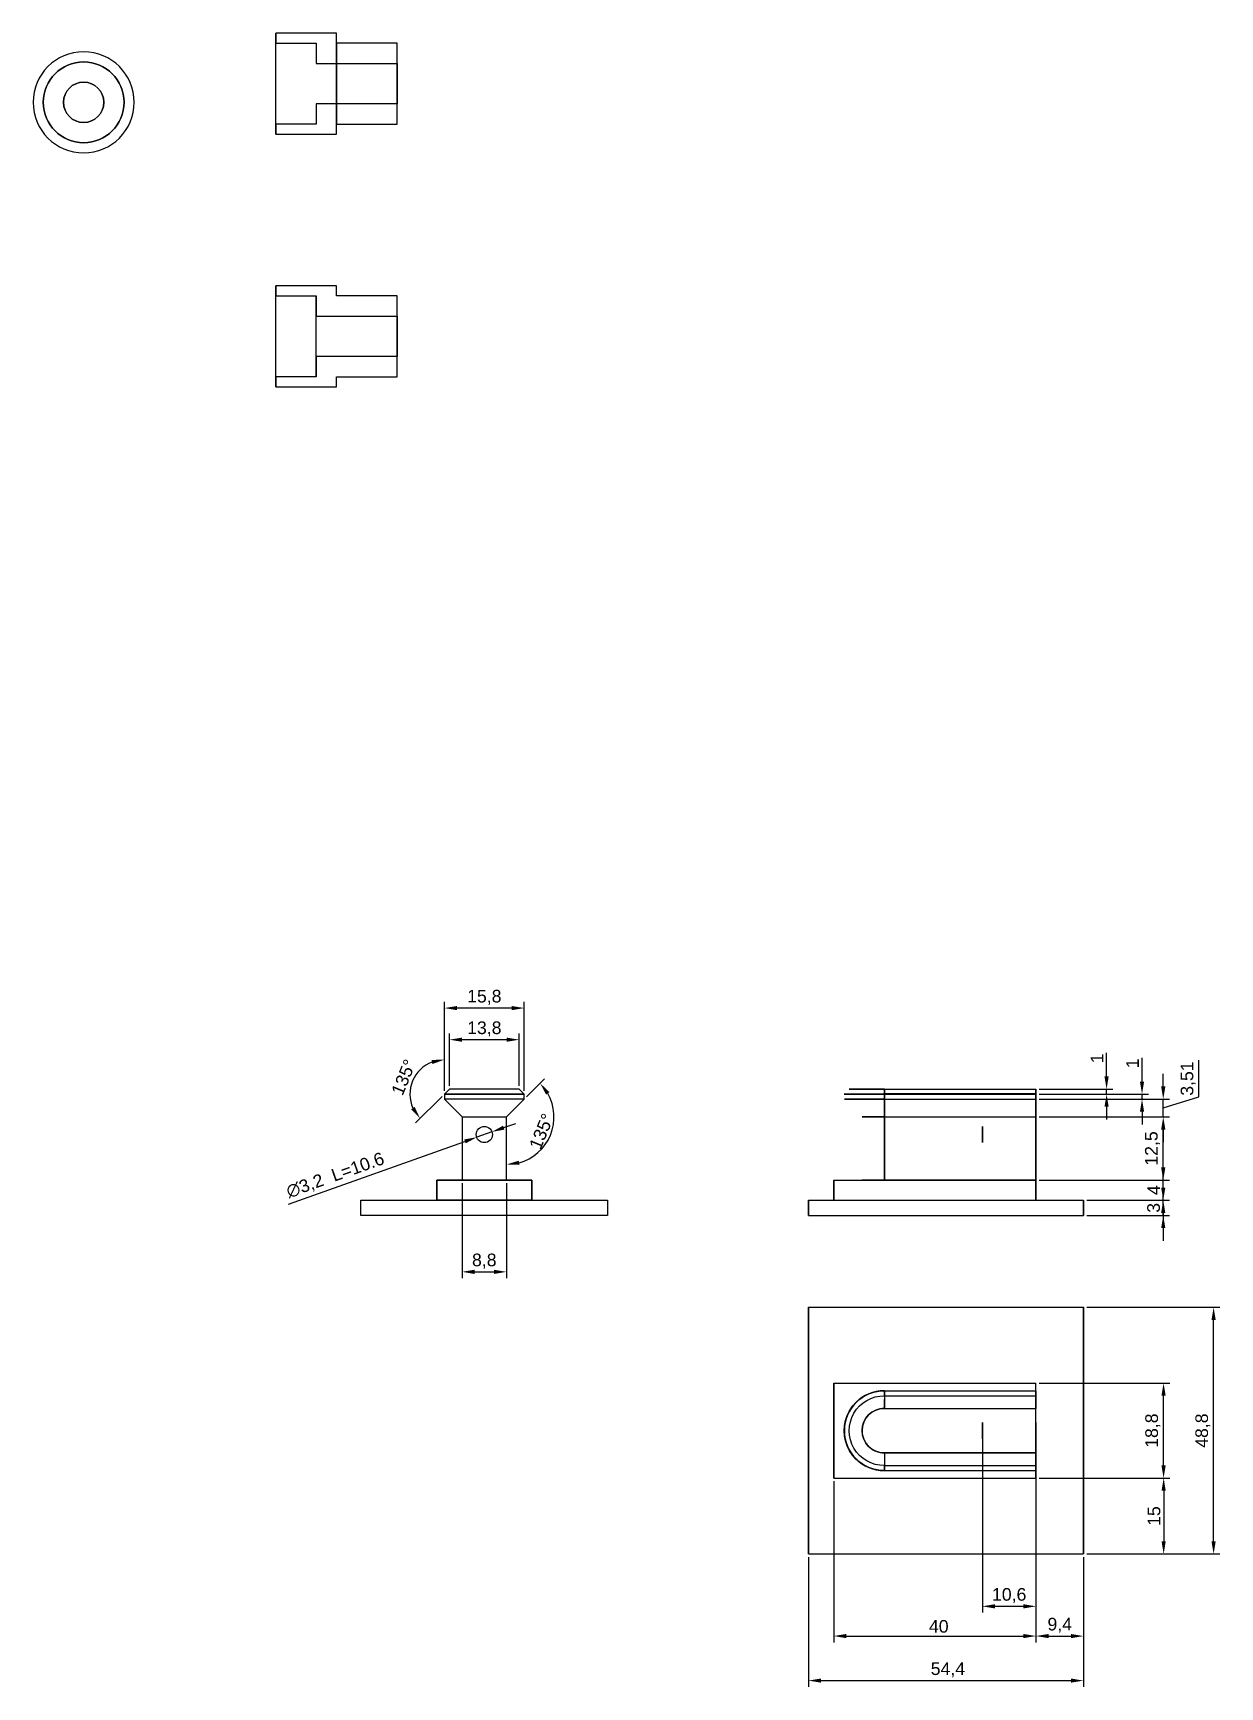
# Model space of a CAD drawing. Header units: millimetres. Extents: x 537 to 3957, y 622 to 3942.
# Drawn here: x 2032.5 to 2267.2, y 3614.5 to 3941.7 of the extents above; entities that cross this region are included whole.
import ezdxf

# ---------------------------------------------------------------- set-up
doc = ezdxf.new("R2010")
doc.units = ezdxf.units.MM
doc.styles.get("Standard").update_dxf_attribs({"font": 'arial.ttf'})
doc.dimstyles.new('Annotative', dxfattribs={"dimscale": 0, "dimtxt": 2.5, "dimasz": 2.5, "dimexe": 1.25, "dimexo": 0.625, "dimtad": 1, "dimtxsty": 'Standard', "dimcen": 2.5, "dimadec": 0, "dimazin": 0, "dimtfac": 1, "dimtmove": 0, "dimatfit": 3, "dimfxl": 1, "dimarcsym": 0})
doc.dimstyles.new('ISO-25', dxfattribs={"dimtxt": 2.5, "dimasz": 2.5, "dimexe": 1.25, "dimexo": 0.625, "dimtad": 1, "dimtxsty": 'Standard', "dimcen": 2.5, "dimadec": 0, "dimazin": 0, "dimtfac": 1, "dimtmove": 0, "dimatfit": 3, "dimfxl": 1, "dimarcsym": 0})

# ---------------------------------------------------------------- blocks, each defined once
blk = doc.blocks.new('*D43')
at = {"color": 0, "lineweight": -2, "transparency": 16777216}
for p, q in [((2185.85, 3640.17), (2185.85, 3614.49)), ((2240.25, 3640.17), (2240.25, 3614.49)), ((2188.35, 3615.74), (2237.75, 3615.74))]:
    blk.add_line(p, q, dxfattribs=at)
at = {"color": 0, "transparency": 16777216}
for points in [[(2188.35, 3616.16), (2188.35, 3615.33), (2185.85, 3615.74)], [(2237.75, 3616.16), (2237.75, 3615.33), (2240.25, 3615.74)]]:
    blk.add_solid(points, dxfattribs=at)
at = {"layer": 'Defpoints', "color": 0, "transparency": 16777216}
for p in [(2185.85, 3640.8), (2240.25, 3640.8), (2240.25, 3615.74)]:
    blk.add_point(p, dxfattribs=at)
at = {"color": 0, "transparency": 16777216, "insert": (2213.43, 3617.87), "char_height": 2.5, "attachment_point": 5}
blk.add_mtext('54,4', dxfattribs=at)
blk = doc.blocks.new('*D44')
at = {"color": 0, "lineweight": -2, "transparency": 16777216}
for p, q in [((2240.88, 3689.6), (2267.24, 3689.6)), ((2265.99, 3643.3), (2265.99, 3687.1)), ((2240.88, 3640.8), (2267.24, 3640.8))]:
    blk.add_line(p, q, dxfattribs=at)
at = {"color": 0, "transparency": 16777216}
for points in [[(2265.57, 3687.1), (2266.4, 3687.1), (2265.99, 3689.6)], [(2265.57, 3643.3), (2266.4, 3643.3), (2265.99, 3640.8)]]:
    blk.add_solid(points, dxfattribs=at)
at = {"layer": 'Defpoints', "color": 0, "transparency": 16777216}
for p in [(2240.25, 3689.6), (2265.99, 3689.6), (2240.25, 3640.8, 3)]:
    blk.add_point(p, dxfattribs=at)
at = {"color": 0, "transparency": 16777216, "insert": (2263.86, 3665.2), "char_height": 2.5, "attachment_point": 5, "rotation": 90}
blk.add_mtext('48,8', dxfattribs=at)
blk = doc.blocks.new('*D45')
at = {"color": 0, "lineweight": -2, "transparency": 16777216}
for p, q in [((2190.85, 3655.17), (2190.85, 3623.31)), ((2230.85, 3655.17), (2230.85, 3623.31)), ((2193.35, 3624.56), (2228.35, 3624.56))]:
    blk.add_line(p, q, dxfattribs=at)
at = {"color": 0, "transparency": 16777216}
for points in [[(2193.35, 3624.98), (2193.35, 3624.14), (2190.85, 3624.56)], [(2228.35, 3624.98), (2228.35, 3624.14), (2230.85, 3624.56)]]:
    blk.add_solid(points, dxfattribs=at)
at = {"layer": 'Defpoints', "color": 0, "transparency": 16777216}
for p in [(2190.85, 3655.8, 3), (2230.85, 3655.8, 3), (2230.85, 3624.56)]:
    blk.add_point(p, dxfattribs=at)
at = {"color": 0, "transparency": 16777216, "insert": (2211.62, 3626.46), "char_height": 2.5, "attachment_point": 5}
blk.add_mtext('40', dxfattribs=at)
blk = doc.blocks.new('*D46')
at = {"color": 0, "lineweight": -2, "transparency": 16777216}
for p, q in [((2231.48, 3674.6), (2257.34, 3674.6)), ((2256.09, 3658.3), (2256.09, 3672.1)), ((2231.48, 3655.8), (2257.34, 3655.8))]:
    blk.add_line(p, q, dxfattribs=at)
at = {"color": 0, "transparency": 16777216}
for points in [[(2255.67, 3672.1), (2256.51, 3672.1), (2256.09, 3674.6)], [(2255.67, 3658.3), (2256.51, 3658.3), (2256.09, 3655.8)]]:
    blk.add_solid(points, dxfattribs=at)
at = {"layer": 'Defpoints', "color": 0, "transparency": 16777216}
for p in [(2230.85, 3674.6, 3), (2256.09, 3674.6), (2230.85, 3655.8, 3)]:
    blk.add_point(p, dxfattribs=at)
at = {"color": 0, "transparency": 16777216, "insert": (2253.96, 3665.2), "char_height": 2.5, "attachment_point": 5, "rotation": 90}
blk.add_mtext('18,8', dxfattribs=at)
blk = doc.blocks.new('*D47')
at = {"color": 0, "lineweight": -2, "transparency": 16777216}
for p, q in [((2256.03, 3713.27), (2256.03, 3715.77)), ((2240.88, 3710.77), (2257.28, 3710.77)), ((2256.03, 3707.77), (2256.03, 3710.77)), ((2240.88, 3707.77), (2257.28, 3707.77)), ((2256.03, 3705.27), (2256.03, 3702.77))]:
    blk.add_line(p, q, dxfattribs=at)
at = {"color": 0, "transparency": 16777216}
for points in [[(2255.61, 3713.27), (2256.44, 3713.27), (2256.03, 3710.77)], [(2255.61, 3705.27), (2256.44, 3705.27), (2256.03, 3707.77)]]:
    blk.add_solid(points, dxfattribs=at)
at = {"layer": 'Defpoints', "color": 0, "transparency": 16777216}
for p in [(2240.25, 3710.77, -11.9), (2256.03, 3710.77), (2240.25, 3707.77, -11.9)]:
    blk.add_point(p, dxfattribs=at)
at = {"color": 0, "transparency": 16777216, "insert": (2254.12, 3709.27), "char_height": 2.5, "attachment_point": 5, "rotation": 90}
blk.add_mtext('3', dxfattribs=at)
blk = doc.blocks.new('*D48')
at = {"color": 0, "lineweight": -2, "transparency": 16777216}
for p, q in [((2256.03, 3717.27), (2256.03, 3719.77)), ((2231.48, 3714.77), (2257.28, 3714.77)), ((2256.03, 3710.77), (2256.03, 3714.77)), ((2240.88, 3710.77), (2257.28, 3710.77)), ((2256.03, 3708.27), (2256.03, 3705.77))]:
    blk.add_line(p, q, dxfattribs=at)
at = {"color": 0, "transparency": 16777216}
for points in [[(2255.61, 3717.27), (2256.44, 3717.27), (2256.03, 3714.77)], [(2255.61, 3708.27), (2256.44, 3708.27), (2256.03, 3710.77)]]:
    blk.add_solid(points, dxfattribs=at)
at = {"layer": 'Defpoints', "color": 0, "transparency": 16777216}
for p in [(2230.85, 3714.77, 3.1), (2256.03, 3714.77), (2240.25, 3710.77, -11.9)]:
    blk.add_point(p, dxfattribs=at)
at = {"color": 0, "transparency": 16777216, "insert": (2254.15, 3712.77), "char_height": 2.5, "attachment_point": 5, "rotation": 90}
blk.add_mtext('4', dxfattribs=at)
blk = doc.blocks.new('*D49')
at = {"color": 0, "lineweight": -2, "transparency": 16777216}
for p, q in [((2231.48, 3727.27), (2257.28, 3727.27)), ((2256.03, 3717.27), (2256.03, 3724.77)), ((2231.48, 3714.77), (2257.28, 3714.77))]:
    blk.add_line(p, q, dxfattribs=at)
at = {"color": 0, "transparency": 16777216}
for points in [[(2255.61, 3724.77), (2256.44, 3724.77), (2256.03, 3727.27)], [(2255.61, 3717.27), (2256.44, 3717.27), (2256.03, 3714.77)]]:
    blk.add_solid(points, dxfattribs=at)
at = {"layer": 'Defpoints', "color": 0, "transparency": 16777216}
for p in [(2230.85, 3727.27, 8.1), (2256.03, 3727.27), (2230.85, 3714.77, 3.1)]:
    blk.add_point(p, dxfattribs=at)
at = {"color": 0, "transparency": 16777216, "insert": (2253.9, 3721.02), "char_height": 2.5, "attachment_point": 5, "rotation": 90}
blk.add_mtext('12,5', dxfattribs=at)
blk = doc.blocks.new('*D50')
at = {"color": 0, "lineweight": -2, "transparency": 16777216}
for p, q in [((2263.09, 3731.22), (2263.09, 3738.48)), ((2256.03, 3733.29), (2256.03, 3735.79)), ((2231.48, 3730.79), (2257.28, 3730.79)), ((2256.03, 3729.03), (2263.09, 3731.22)), ((2256.03, 3727.27), (2256.03, 3730.79)), ((2256.03, 3727.27), (2256.03, 3730.79)), ((2231.48, 3727.27), (2257.28, 3727.27)), ((2256.03, 3724.77), (2256.03, 3722.27))]:
    blk.add_line(p, q, dxfattribs=at)
at = {"color": 0, "transparency": 16777216}
for points in [[(2255.61, 3733.29), (2256.44, 3733.29), (2256.03, 3730.79)], [(2255.61, 3724.77), (2256.44, 3724.77), (2256.03, 3727.27)]]:
    blk.add_solid(points, dxfattribs=at)
at = {"layer": 'Defpoints', "color": 0, "transparency": 16777216}
for p in [(2230.85, 3730.79, 4.61), (2256.03, 3730.79), (2230.85, 3727.27, 8.1)]:
    blk.add_point(p, dxfattribs=at)
at = {"color": 0, "transparency": 16777216, "insert": (2260.96, 3734.85), "char_height": 2.5, "attachment_point": 5, "rotation": 90}
blk.add_mtext('3,51', dxfattribs=at)
blk = doc.blocks.new('*D53')
at = {"color": 0, "lineweight": -2, "transparency": 16777216}
for p, q in [((2251.83, 3734.27), (2251.83, 3738.95)), ((2231.48, 3731.77), (2253.08, 3731.77)), ((2231.48, 3730.77), (2253.08, 3730.77)), ((2251.83, 3730.77), (2251.83, 3731.77)), ((2251.83, 3728.27), (2251.83, 3725.77))]:
    blk.add_line(p, q, dxfattribs=at)
at = {"color": 0, "transparency": 16777216}
for points in [[(2251.41, 3734.27), (2252.25, 3734.27), (2251.83, 3731.77)], [(2251.41, 3728.27), (2252.25, 3728.27), (2251.83, 3730.77)]]:
    blk.add_solid(points, dxfattribs=at)
at = {"layer": 'Defpoints', "color": 0, "transparency": 16777216}
for p in [(2230.85, 3731.77, 20.41), (2230.85, 3730.77, 20.41), (2251.83, 3731.77)]:
    blk.add_point(p, dxfattribs=at)
at = {"color": 0, "transparency": 16777216, "insert": (2249.95, 3737.86), "char_height": 2.5, "attachment_point": 5, "rotation": 90}
blk.add_mtext('1', dxfattribs=at)
blk = doc.blocks.new('*D54')
at = {"color": 0, "lineweight": -2, "transparency": 16777216}
for p, q in [((2244.82, 3735.27), (2244.82, 3739.95)), ((2231.48, 3732.77), (2246.07, 3732.77)), ((2231.48, 3731.77), (2246.07, 3731.77)), ((2244.82, 3731.77), (2244.82, 3732.77)), ((2244.82, 3729.27), (2244.82, 3726.77))]:
    blk.add_line(p, q, dxfattribs=at)
at = {"color": 0, "transparency": 16777216}
for points in [[(2244.4, 3735.27), (2245.23, 3735.27), (2244.82, 3732.77)], [(2244.4, 3729.27), (2245.23, 3729.27), (2244.82, 3731.77)]]:
    blk.add_solid(points, dxfattribs=at)
at = {"layer": 'Defpoints', "color": 0, "transparency": 16777216}
for p in [(2230.85, 3732.77, 5.61), (2230.85, 3731.77, 20.41), (2244.82, 3732.77)]:
    blk.add_point(p, dxfattribs=at)
at = {"color": 0, "transparency": 16777216, "insert": (2242.93, 3738.86), "char_height": 2.5, "attachment_point": 5, "rotation": 90}
blk.add_mtext('1', dxfattribs=at)
blk = doc.blocks.new('*D55')
at = {"color": 0, "lineweight": -2, "transparency": 16777216}
for p, q in [((2230.85, 3655.17), (2230.85, 3623.3)), ((2240.25, 3640.17), (2240.25, 3623.3)), ((2233.35, 3624.55), (2237.75, 3624.55))]:
    blk.add_line(p, q, dxfattribs=at)
at = {"color": 0, "transparency": 16777216}
for points in [[(2233.35, 3624.97), (2233.35, 3624.14), (2230.85, 3624.55)], [(2237.75, 3624.97), (2237.75, 3624.14), (2240.25, 3624.55)]]:
    blk.add_solid(points, dxfattribs=at)
at = {"layer": 'Defpoints', "color": 0, "transparency": 16777216}
for p in [(2230.85, 3655.8, 3), (2240.25, 3640.8), (2240.25, 3624.55)]:
    blk.add_point(p, dxfattribs=at)
at = {"color": 0, "transparency": 16777216, "insert": (2235.55, 3626.68), "char_height": 2.5, "attachment_point": 5}
blk.add_mtext('9,4', dxfattribs=at)
blk = doc.blocks.new('*D56')
at = {"color": 0, "lineweight": -2, "transparency": 16777216}
for p, q in [((2231.48, 3655.8), (2257.36, 3655.8)), ((2256.11, 3653.3), (2256.11, 3643.3)), ((2240.88, 3640.8), (2257.36, 3640.8))]:
    blk.add_line(p, q, dxfattribs=at)
at = {"color": 0, "transparency": 16777216}
for points in [[(2255.69, 3653.3), (2256.52, 3653.3), (2256.11, 3655.8)], [(2255.69, 3643.3), (2256.52, 3643.3), (2256.11, 3640.8)]]:
    blk.add_solid(points, dxfattribs=at)
at = {"layer": 'Defpoints', "color": 0, "transparency": 16777216}
for p in [(2230.85, 3655.8), (2240.25, 3640.8), (2256.11, 3640.8)]:
    blk.add_point(p, dxfattribs=at)
at = {"color": 0, "transparency": 16777216, "insert": (2254.21, 3648.3), "char_height": 2.5, "attachment_point": 5, "rotation": 90}
blk.add_mtext('15', dxfattribs=at)
blk = doc.blocks.new('*D59')
at = {"color": 0, "lineweight": -2, "transparency": 16777216}
for p, q in [((2117.32, 3714.15), (2117.32, 3695.36)), ((2126.12, 3714.15), (2126.12, 3695.36)), ((2119.82, 3696.61), (2123.62, 3696.61))]:
    blk.add_line(p, q, dxfattribs=at)
at = {"color": 0, "transparency": 16777216}
for points in [[(2119.82, 3697.03), (2119.82, 3696.19), (2117.32, 3696.61)], [(2123.62, 3697.03), (2123.62, 3696.19), (2126.12, 3696.61)]]:
    blk.add_solid(points, dxfattribs=at)
at = {"layer": 'Defpoints', "color": 0, "transparency": 16777216}
for p in [(2117.32, 3714.77, 24.7), (2126.12, 3714.77, 24.7), (2126.12, 3696.61)]:
    blk.add_point(p, dxfattribs=at)
at = {"color": 0, "transparency": 16777216, "insert": (2121.72, 3698.74), "char_height": 2.5, "attachment_point": 5}
blk.add_mtext('8,8', dxfattribs=at)
blk = doc.blocks.new('*D60')
at = {"color": 0, "lineweight": -2, "transparency": 16777216}
for p, q in [((2113.83, 3732.5), (2113.83, 3750.05)), ((2129.63, 3732.4), (2129.63, 3750.05)), ((2127.13, 3748.8), (2116.33, 3748.8))]:
    blk.add_line(p, q, dxfattribs=at)
at = {"color": 0, "transparency": 16777216}
for points in [[(2116.33, 3749.21), (2116.33, 3748.38), (2113.83, 3748.8)], [(2127.13, 3749.21), (2127.13, 3748.38), (2129.63, 3748.8)]]:
    blk.add_solid(points, dxfattribs=at)
at = {"layer": 'Defpoints', "color": 0, "transparency": 16777216}
for p in [(2113.83, 3748.8), (2113.83, 3731.87, -5.3), (2129.63, 3731.77, 24.7)]:
    blk.add_point(p, dxfattribs=at)
at = {"color": 0, "transparency": 16777216, "insert": (2121.73, 3750.92), "char_height": 2.5, "attachment_point": 5}
blk.add_mtext('15,8', dxfattribs=at)
blk = doc.blocks.new('*D61')
at = {"color": 0, "lineweight": -2, "transparency": 16777216}
for p, q in [((2114.83, 3733.4), (2114.83, 3743.79)), ((2128.63, 3733.4), (2128.63, 3743.79)), ((2126.13, 3742.54), (2117.33, 3742.54))]:
    blk.add_line(p, q, dxfattribs=at)
at = {"color": 0, "transparency": 16777216}
for points in [[(2117.33, 3742.96), (2117.33, 3742.13), (2114.83, 3742.54)], [(2126.13, 3742.96), (2126.13, 3742.13), (2128.63, 3742.54)]]:
    blk.add_solid(points, dxfattribs=at)
at = {"layer": 'Defpoints', "color": 0, "transparency": 16777216}
for p in [(2114.83, 3742.54), (2114.83, 3732.77, 24.7), (2128.63, 3732.77, 24.7)]:
    blk.add_point(p, dxfattribs=at)
at = {"color": 0, "transparency": 16777216, "insert": (2121.73, 3744.67), "char_height": 2.5, "attachment_point": 5}
blk.add_mtext('13,8', dxfattribs=at)
blk = doc.blocks.new('*D62')
at = {"color": 0, "lineweight": -2, "transparency": 16777216}
blk.add_line((2130.07, 3731.22), (2133.65, 3734.79), dxfattribs=at)
blk.add_arc((2126.12, 3727.26), 9.4, 285.2787, 29.7213, dxfattribs=at)
at = {"color": 0, "transparency": 16777216}
for points in [[(2133.95, 3731.67), (2134.61, 3732.18), (2132.77, 3733.91)], [(2128.65, 3717.78), (2128.54, 3718.6), (2126.12, 3717.86)]]:
    blk.add_solid(points, dxfattribs=at)
at = {"layer": 'Defpoints', "color": 0, "transparency": 16777216}
for p in [(2129.63, 3730.77, 24.7), (2126.12, 3727.26, 24.7), (2126.12, 3727.26, 24.7), (2132.77, 3720.61), (2126.12, 3714.77, 24.7)]:
    blk.add_point(p, dxfattribs=at)
at = {"color": 0, "transparency": 16777216, "insert": (2133.05, 3724.39), "char_height": 2.5, "attachment_point": 5, "rotation": 67.5}
blk.add_mtext('135°', dxfattribs=at)
blk = doc.blocks.new('*D63')
at = {"color": 0, "lineweight": -2, "transparency": 16777216}
for p, q in [((2113.83, 3732.4), (2113.83, 3739.84)), ((2113.39, 3731.33), (2108.13, 3726.07))]:
    blk.add_line(p, q, dxfattribs=at)
blk.add_arc((2113.83, 3731.77), 6.81, 111.1492, 203.8502, dxfattribs=at)
at = {"color": 0, "transparency": 16777216}
for points in [[(2111.3, 3738.54), (2111.45, 3737.72), (2113.83, 3738.59)], [(2107.94, 3729.26), (2107.26, 3728.79), (2109.01, 3726.96)]]:
    blk.add_solid(points, dxfattribs=at)
at = {"layer": 'Defpoints', "color": 0, "transparency": 16777216}
for p in [(2109.01, 3736.59), (2113.83, 3731.77, 24.7), (2113.83, 3731.77, 24.7), (2113.83, 3730.79, 24.7), (2114.83, 3732.77, 24.7)]:
    blk.add_point(p, dxfattribs=at)
at = {"color": 0, "transparency": 16777216, "insert": (2105.78, 3735.11), "char_height": 2.5, "attachment_point": 5, "rotation": 67.4997}
blk.add_mtext('135°', dxfattribs=at)
blk = doc.blocks.new('*D65')
at = {"color": 0, "lineweight": -2, "transparency": 16777216}
for p, q in [((2123.22, 3724.3), (2120.25, 3723.25)), ((2125.57, 3725.14), (2127.93, 3725.98)), ((2083.01, 3709.99), (2117.89, 3722.41))]:
    blk.add_line(p, q, dxfattribs=at)
at = {"color": 0, "transparency": 16777216}
for points in [[(2125.43, 3725.53), (2125.71, 3724.75), (2123.22, 3724.3)], [(2117.75, 3722.8), (2118.03, 3722.02), (2120.25, 3723.25)]]:
    blk.add_solid(points, dxfattribs=at)
at = {"layer": 'Defpoints', "color": 0, "transparency": 16777216}
for p in [(2123.22, 3724.3, 5.57), (2120.25, 3723.25, 5.03)]:
    blk.add_point(p, dxfattribs=at)
at = {"color": 0, "transparency": 16777216, "insert": (2092.29, 3715.6), "char_height": 2.5, "attachment_point": 5, "rotation": 19.597}
blk.add_mtext('∅3,2  L=10.6', dxfattribs=at)
blk = doc.blocks.new('*D66')
at = {"color": 0, "lineweight": -2, "transparency": 16777216}
for p, q in [((2220.25, 3664.56), (2220.25, 3629.19)), ((2230.85, 3664.56), (2230.85, 3629.19)), ((2222.75, 3630.44), (2228.35, 3630.44))]:
    blk.add_line(p, q, dxfattribs=at)
at = {"color": 0, "transparency": 16777216}
for points in [[(2222.75, 3630.85), (2222.75, 3630.02), (2220.25, 3630.44)], [(2228.35, 3630.85), (2228.35, 3630.02), (2230.85, 3630.44)]]:
    blk.add_solid(points, dxfattribs=at)
at = {"layer": 'Defpoints', "color": 0, "transparency": 16777216}
for p in [(2220.25, 3665.18, 16), (2230.85, 3665.18, 16), (2230.85, 3630.44)]:
    blk.add_point(p, dxfattribs=at)
at = {"color": 0, "transparency": 16777216, "insert": (2225.55, 3632.57), "char_height": 2.5, "attachment_point": 5}
blk.add_mtext('10,6', dxfattribs=at)

msp = doc.modelspace()

# ---------------------------------------------------------------- linework, layer by layer
for p, q in [((2080.467, 3941.691, 5), (2080.467, 3939.691, 5)), ((2092.467, 3941.691, 5), (2080.467, 3941.691, 5)), ((2080.467, 3939.691, 5), (2088.467, 3939.691, 5)), ((2088.467, 3939.691, 5), (2088.467, 3935.691, 5)), ((2092.467, 3939.691, 5), (2092.467, 3941.691, 5)), ((2104.467, 3939.691, 5), (2092.467, 3939.691, 5)), ((2104.467, 3935.691, 5), (2104.467, 3939.691, 5)), ((2088.467, 3935.691, 5), (2104.467, 3935.691, 5)), ((2088.467, 3927.691, 5), (2088.467, 3923.691, 5)), ((2104.467, 3927.691, 5), (2088.467, 3927.691, 5)), ((2104.467, 3923.691, 5), (2104.467, 3927.691, 5)), ((2088.467, 3923.691, 5), (2080.467, 3923.691, 5)), ((2080.467, 3923.691, 5), (2080.467, 3921.691, 5)), ((2092.467, 3923.691, 5), (2104.467, 3923.691, 5)), ((2092.467, 3921.691, 5), (2092.467, 3923.691, 5)), ((2080.467, 3921.691, 5), (2092.467, 3921.691, 5)), ((2080.467, 3891.691, 5), (2080.467, 3889.691, 5)), ((2092.467, 3891.691, 5), (2080.467, 3891.691, 5)), ((2092.467, 3889.691, 5), (2092.467, 3891.691, 5)), ((2080.467, 3889.691, 5), (2088.467, 3889.691, 5)), ((2088.467, 3889.691, 5), (2088.467, 3885.691, 5)), ((2104.467, 3889.691, 5), (2092.467, 3889.691, 5)), ((2104.467, 3885.691, 5), (2104.467, 3889.691, 5)), ((2088.467, 3885.691, 5), (2104.467, 3885.691, 5)), ((2088.467, 3877.691, 5), (2088.467, 3873.691, 5)), ((2104.467, 3877.691, 5), (2088.467, 3877.691, 5)), ((2104.467, 3873.691, 5), (2104.467, 3877.691, 5)), ((2088.467, 3873.691, 5), (2080.467, 3873.691, 5)), ((2080.467, 3873.691, 5), (2080.467, 3871.691, 5)), ((2080.467, 3871.691, 5), (2092.467, 3871.691, 5)), ((2092.467, 3873.691, 5), (2104.467, 3873.691, 5)), ((2092.467, 3871.691, 5), (2092.467, 3873.691, 5)), ((2114.831, 3732.775, 24.7), (2113.831, 3731.775, 24.7)), ((2113.831, 3731.875, -5.3), (2113.831, 3730.788, -5.3)), ((2113.831, 3731.775, 24.7), (2113.831, 3730.788, 24.7)), ((2113.831, 3731.775, 24.7), (2113.831, 3731.775, 24.7)), ((2113.831, 3730.788, -5.3), (2117.318, 3727.275, -5.3)), ((2113.831, 3730.788, 24.7), (2113.831, 3730.788, -5.3)), ((2113.831, 3730.788, 24.7), (2115.574, 3729.031, 24.7)), ((2113.831, 3730.788, 24.7), (2113.831, 3730.775, 24.7)), ((2113.831, 3730.775, 24.7), (2115.574, 3729.031, 24.7)), ((2114.831, 3732.775, 24.7), (2114.831, 3732.775, -5.3)), ((2128.631, 3732.775, -5.3), (2114.831, 3732.775, -5.3)), ((2114.831, 3732.775, 24.7), (2114.831, 3732.775, 24.7)), ((2126.118, 3727.275, -5.3), (2129.631, 3730.775, -5.3)), ((2126.118, 3727.275, 24.7), (2129.631, 3730.775, 24.7)), ((2126.118, 3727.262, 24.7), (2129.631, 3730.775, 24.7)), ((2128.63, 3732.775, 24.7), (2128.631, 3732.775, 24.7)), ((2129.631, 3731.775, 24.7), (2128.63, 3732.775, 24.7)), ((2129.631, 3731.775, -5.3), (2128.631, 3732.775, -5.3)), ((2128.631, 3732.775, 24.7), (2129.631, 3731.775, 24.7)), ((2128.631, 3732.775, 24.7), (2128.631, 3732.775, -5.3)), ((2129.631, 3730.775, -5.3), (2129.631, 3731.775, -5.3)), ((2129.631, 3731.775, 24.7), (2129.631, 3731.775, -5.3)), ((2129.631, 3731.775, 24.7), (2129.631, 3731.775, 24.7)), ((2129.631, 3730.775, 24.7), (2129.631, 3731.775, 24.7)), ((2129.631, 3730.775, 24.7), (2129.631, 3730.775, -5.3)), ((2200.854, 3732.775, 19.413), (2200.854, 3731.775, 20.413)), ((2200.854, 3731.875, 4.613), (2200.854, 3732.775, 5.613)), ((2200.854, 3732.775, 5.613), (2230.854, 3732.775, 5.613)), ((2200.854, 3732.775, 19.413), (2200.854, 3732.775, 19.413)), ((2200.854, 3732.775, 19.413), (2230.854, 3732.775, 19.413)), ((2200.854, 3732.775, 5.613), (2200.854, 3732.775, 5.613)), ((2200.854, 3732.775, 5.613), (2200.854, 3731.775, 4.613)), ((2200.854, 3731.775, 20.413), (2200.854, 3732.775, 19.413)), ((2200.854, 3731.775, 4.613), (2200.854, 3731.875, 4.613)), ((2200.854, 3731.875, 4.613), (2230.854, 3731.875, 4.613)), ((2200.854, 3731.775, 20.413), (2230.854, 3731.775, 20.413)), ((2200.854, 3731.775, 20.413), (2200.854, 3731.775, 20.413)), ((2200.854, 3731.775, 4.613), (2200.854, 3730.788, 4.613)), ((2200.854, 3730.775, 20.413), (2200.854, 3731.775, 20.413)), ((2200.854, 3731.775, 4.613), (2200.854, 3731.775, 4.613)), ((2200.854, 3730.788, 4.613), (2230.854, 3730.788, 4.613)), ((2200.854, 3730.788, 4.613), (2200.854, 3729.031, 6.357)), ((2200.854, 3730.788, 4.613), (2200.854, 3730.775, 4.613)), ((2200.854, 3730.775, 20.413), (2230.854, 3730.775, 20.413)), ((2200.854, 3727.275, 16.9), (2200.854, 3730.775, 20.413)), ((2200.854, 3730.775, 4.613), (2200.854, 3729.031, 6.357)), ((2200.854, 3727.262, 16.9), (2200.854, 3730.775, 20.413)), ((2230.854, 3731.775, 20.413), (2230.854, 3732.775, 19.413)), ((2230.854, 3732.775, 5.613), (2230.854, 3731.875, 4.613)), ((2230.854, 3732.775, 19.413), (2230.854, 3732.775, 5.613)), ((2230.854, 3731.875, 4.613), (2230.854, 3730.788, 4.613)), ((2230.854, 3730.775, 20.413), (2230.854, 3731.775, 20.413)), ((2230.854, 3730.788, 4.613), (2230.854, 3727.275, 8.1)), ((2230.854, 3727.275, 16.9), (2230.854, 3730.775, 20.413)), ((2117.318, 3727.275, 24.7), (2115.574, 3729.031, 24.7)), ((2115.574, 3729.031, 24.7), (2117.331, 3727.275, 24.7)), ((2117.318, 3727.275, -5.3), (2117.318, 3714.775, -5.3)), ((2117.318, 3727.275, 24.7), (2117.318, 3727.275, -5.3)), ((2117.318, 3727.275, 24.7), (2117.318, 3714.775, 24.7)), ((2117.331, 3727.275, 24.7), (2117.318, 3727.275, 24.7)), ((2126.118, 3714.775, -5.3), (2126.118, 3727.275, -5.3)), ((2126.118, 3727.275, 24.7), (2126.118, 3727.275, -5.3)), ((2126.118, 3727.262, 24.7), (2126.118, 3727.275, 24.7)), ((2126.118, 3714.775, 24.7), (2126.118, 3727.262, 24.7)), ((2200.854, 3727.275, 8.1), (2200.854, 3729.031, 6.357)), ((2200.854, 3729.031, 6.357), (2200.854, 3727.275, 8.113)), ((2200.854, 3727.275, 16.9), (2230.854, 3727.275, 16.9)), ((2200.854, 3727.275, 8.1), (2230.854, 3727.275, 8.1)), ((2200.854, 3727.262, 16.9), (2200.854, 3727.275, 16.9)), ((2200.854, 3727.275, 8.1), (2200.854, 3714.775, 8.1)), ((2200.854, 3727.275, 8.113), (2200.854, 3727.275, 8.1)), ((2200.854, 3714.775, 16.9), (2200.854, 3727.262, 16.9)), ((2230.854, 3714.775, 16.9), (2230.854, 3727.275, 16.9)), ((2230.854, 3727.275, 8.1), (2230.854, 3714.775, 8.1)), ((2117.318, 3714.775, -5.3), (2112.318, 3714.775, -5.3)), ((2112.318, 3714.775, 34.7), (2131.118, 3714.775, 34.7)), ((2112.318, 3714.775, -5.3), (2112.318, 3710.775, -5.3)), ((2112.318, 3710.775, 34.7), (2112.318, 3714.775, 34.7)), ((2112.318, 3714.775, 34.7), (2112.318, 3714.775, -5.3)), ((2117.318, 3714.775, 24.7), (2117.318, 3714.775, -5.3)), ((2126.118, 3714.775, -5.3), (2126.118, 3714.775, 24.7)), ((2131.118, 3714.775, -5.3), (2126.118, 3714.775, -5.3)), ((2131.118, 3714.775, 34.7), (2131.118, 3714.775, -5.3)), ((2131.118, 3710.775, -5.3), (2131.118, 3714.775, -5.3)), ((2131.118, 3714.775, 34.7), (2131.118, 3710.775, 34.7)), ((2190.854, 3714.775, 3.1), (2190.854, 3714.775, 21.9)), ((2190.854, 3714.775, 21.9), (2230.854, 3714.775, 21.9)), ((2190.854, 3714.775, 21.9), (2190.854, 3710.775, 21.9)), ((2190.854, 3710.775, 3.1), (2190.854, 3714.775, 3.1)), ((2190.854, 3714.775, 3.1), (2230.854, 3714.775, 3.1)), ((2230.854, 3714.775, 16.9), (2200.854, 3714.775, 16.9)), ((2200.854, 3714.775, 8.1), (2230.854, 3714.775, 8.1)), ((2230.854, 3714.775, 8.1), (2230.854, 3714.775, 3.1)), ((2230.854, 3714.775, 21.9), (2230.854, 3714.775, 16.9)), ((2230.854, 3710.775, 21.9), (2230.854, 3714.775, 21.9)), ((2230.854, 3714.775, 3.1), (2230.854, 3710.775, 3.1)), ((2097.318, 3710.775, -14.7), (2146.118, 3710.775, -14.7)), ((2097.318, 3710.775, 39.7), (2146.118, 3710.775, 39.7)), ((2097.318, 3707.775, 39.7), (2097.318, 3710.775, 39.7)), ((2097.318, 3710.775, 39.7), (2097.318, 3710.775, -14.7)), ((2097.318, 3707.775, -14.7), (2097.318, 3710.775, -14.7)), ((2131.118, 3710.775, -5.3), (2112.318, 3710.775, -5.3)), ((2131.118, 3710.775, 34.7), (2112.318, 3710.775, 34.7)), ((2112.318, 3710.775, 34.7), (2112.318, 3710.775, -5.3)), ((2131.118, 3710.775, 34.7), (2131.118, 3710.775, -5.3)), ((2146.118, 3710.775, 39.7), (2146.118, 3710.775, -14.7)), ((2146.118, 3710.775, 39.7), (2146.118, 3707.775, 39.7)), ((2146.118, 3710.775, -14.7), (2146.118, 3707.775, -14.7)), ((2185.854, 3710.775, -11.9), (2185.854, 3710.775, 36.9)), ((2185.854, 3707.775, -11.9), (2185.854, 3710.775, -11.9)), ((2185.854, 3710.775, -11.9), (2240.254, 3710.775, -11.9)), ((2185.854, 3710.775, 36.9), (2240.254, 3710.775, 36.9)), ((2185.854, 3710.775, 36.9), (2185.854, 3707.775, 36.9)), ((2190.854, 3710.775, 21.9), (2230.854, 3710.775, 21.9)), ((2190.854, 3710.775, 21.9), (2190.854, 3710.775, 3.1)), ((2190.854, 3710.775, 3.1), (2230.854, 3710.775, 3.1)), ((2230.854, 3710.775, 21.9), (2230.854, 3710.775, 3.1)), ((2240.254, 3710.775, -11.9), (2240.254, 3710.775, 36.9)), ((2240.254, 3707.775, -11.9), (2240.254, 3710.775, -11.9)), ((2240.254, 3710.775, 36.9), (2240.254, 3707.775, 36.9)), ((2146.118, 3707.775, 39.7), (2097.318, 3707.775, 39.7)), ((2097.318, 3707.775, 39.7), (2097.318, 3707.775, -14.7)), ((2146.118, 3707.775, -14.7), (2097.318, 3707.775, -14.7)), ((2146.118, 3707.775, 39.7), (2146.118, 3707.775, -14.7)), ((2185.854, 3707.775, 36.9), (2185.854, 3707.775, -11.9)), ((2185.854, 3707.775, -11.9), (2240.254, 3707.775, -11.9)), ((2185.854, 3707.775, 36.9), (2240.254, 3707.775, 36.9)), ((2240.254, 3707.775, 36.9), (2240.254, 3707.775, -11.9)), ((2185.854, 3689.598, 3), (2185.854, 3640.798, 3)), ((2185.854, 3689.598), (2185.854, 3689.598, 3)), ((2185.854, 3689.598, 3), (2240.254, 3689.598, 3)), ((2185.854, 3640.798), (2185.854, 3689.598)), ((2185.854, 3689.598), (2240.254, 3689.598)), ((2240.254, 3689.598, 3), (2240.254, 3640.798, 3)), ((2240.254, 3689.598), (2240.254, 3689.598, 3)), ((2240.254, 3640.798), (2240.254, 3689.598)), ((2190.854, 3674.598, 7), (2190.854, 3655.798, 7)), ((2190.854, 3674.598, 3), (2190.854, 3674.598, 7)), ((2190.854, 3674.598, 7), (2230.854, 3674.598, 7)), ((2190.854, 3655.798, 3), (2190.854, 3674.598, 3)), ((2190.854, 3674.598, 3), (2230.854, 3674.598, 3)), ((2230.854, 3669.598, 7), (2230.854, 3674.598, 7)), ((2230.854, 3655.798, 3), (2230.854, 3674.598, 3)), ((2230.854, 3674.598, 7), (2230.854, 3674.598, 3)), ((2200.854, 3673.085, 24.1), (2200.854, 3672.085, 25)), ((2200.854, 3673.085, 24), (2200.854, 3673.085, 24.1)), ((2200.854, 3673.085, 24.1), (2230.854, 3673.085, 24.1)), ((2200.854, 3673.085, 23.013), (2230.854, 3673.085, 23.013)), ((2200.854, 3673.085, 23.013), (2200.854, 3671.341, 21.257)), ((2200.854, 3673.085, 23), (2200.854, 3671.341, 21.257)), ((2200.854, 3673.085, 24), (2200.854, 3673.085, 23.013)), ((2200.854, 3673.085, 23.013), (2200.854, 3673.085, 23)), ((2200.854, 3673.085, 24), (2200.854, 3673.085, 24)), ((2200.854, 3672.085, 25), (2200.854, 3673.085, 24)), ((2200.854, 3672.085, 25), (2230.854, 3672.085, 25)), ((2200.854, 3672.085, 25), (2200.854, 3672.085, 25)), ((2200.854, 3669.598, 19.5), (2200.854, 3671.341, 21.257)), ((2200.854, 3671.341, 21.257), (2200.854, 3669.585, 19.5)), ((2230.854, 3672.085, 25), (2230.854, 3673.085, 24.1)), ((2230.854, 3673.085, 24.1), (2230.854, 3673.085, 23.013)), ((2230.854, 3673.085, 23.013), (2230.854, 3669.598, 19.5)), ((2230.854, 3658.285, 25), (2230.854, 3672.085, 25)), ((2200.854, 3669.598, 19.5), (2230.854, 3669.598, 19.5)), ((2200.854, 3669.598, 7), (2230.854, 3669.598, 7)), ((2200.854, 3669.598, 19.5), (2200.854, 3669.598, 7)), ((2200.854, 3669.585, 19.5), (2200.854, 3669.598, 19.5)), ((2230.854, 3669.598, 19.5), (2230.854, 3669.598, 7)), ((2200.854, 3660.798, 19.5), (2230.854, 3660.798, 19.5)), ((2230.854, 3660.798, 7), (2200.854, 3660.798, 7)), ((2200.854, 3660.798, 19.5), (2200.854, 3657.285, 23)), ((2200.854, 3660.798, 19.487), (2200.854, 3660.798, 19.5)), ((2200.854, 3660.798, 7), (2200.854, 3660.798, 19.487)), ((2200.854, 3660.798, 19.487), (2200.854, 3657.285, 23)), ((2200.854, 3658.285, 25), (2200.854, 3657.285, 24)), ((2200.854, 3658.285, 25), (2200.854, 3658.285, 25)), ((2200.854, 3658.285, 25), (2230.854, 3658.285, 25)), ((2200.854, 3657.285, 24), (2200.854, 3658.285, 25)), ((2230.854, 3660.798, 7), (2230.854, 3660.798, 19.5)), ((2230.854, 3660.798, 19.5), (2230.854, 3657.285, 23)), ((2230.854, 3655.798, 7), (2230.854, 3660.798, 7)), ((2230.854, 3657.285, 24), (2230.854, 3658.285, 25)), ((2190.854, 3655.798, 7), (2230.854, 3655.798, 7)), ((2190.854, 3655.798, 7), (2190.854, 3655.798, 3)), ((2190.854, 3655.798, 3), (2230.854, 3655.798, 3)), ((2200.854, 3657.285, 23), (2230.854, 3657.285, 23)), ((2200.854, 3657.285, 24), (2230.854, 3657.285, 24)), ((2200.854, 3657.285, 24), (2200.854, 3657.285, 24)), ((2200.854, 3657.285, 23), (2200.854, 3657.285, 24)), ((2230.854, 3657.285, 23), (2230.854, 3657.285, 24)), ((2230.854, 3655.798, 3), (2230.854, 3655.798, 7)), ((2185.854, 3640.798, 3), (2240.254, 3640.798, 3)), ((2185.854, 3640.798, 3), (2185.854, 3640.798)), ((2185.854, 3640.798), (2240.254, 3640.798)), ((2240.254, 3640.798, 3), (2240.254, 3640.798))]:
    msp.add_line(p, q)
at = {"extrusion": (-2.44929e-16, -1.22465e-16, -1)}
msp.add_circle((-2042.467, 3927.99), 10, dxfattribs=at)
at = {"extrusion": (-2.44929e-16, 0, -1)}
for centre, radius in [((-2042.467, 3927.99, -12), 10), ((-2042.467, 3927.99, -12), 8), ((-2042.467, 3927.99, 12), 8)]:
    msp.add_circle(centre, radius, dxfattribs=at)
at = {"extrusion": (-1.22465e-16, -1.49976e-32, -1)}
for radius in [8, 4]:
    msp.add_circle((-2042.467, 3927.99, -4), radius, dxfattribs=at)
for centre, radius in [((2042.467, 3927.99), 8), ((2042.467, 3927.99, -12), 4), ((2121.731, 3723.775, 5.3), 1.6), ((2121.731, 3723.775, -5.3), 1.6)]:
    msp.add_circle(centre, radius)
at = {"extrusion": (-1, 6.12323e-17, -6.12323e-17)}
msp.add_circle((-3723.775, 12.513, -2220.254), 1.6, dxfattribs=at)
at = {"extrusion": (-1, 1.83697e-16, -6.12323e-17)}
msp.add_circle((-3723.775, 12.513, -2230.854), 1.6, dxfattribs=at)
at = {"extrusion": (-1, 3.06162e-16, -1.22465e-16)}
msp.add_circle((-3665.185, 16, -2220.254), 1.6, dxfattribs=at)
at = {"extrusion": (-1, 3.06162e-16, 3.92934e-28)}
msp.add_circle((-3665.185, 16, -2230.854), 1.6, dxfattribs=at)
at = {"extrusion": (1, -1.49976e-32, -6.12323e-17)}
for centre, radius, end in [((3931.691, 5, 2080.467), 10, 360), ((3931.691, 5, 2080.467), 8, 0), ((3931.691, 5, 2104.467), 8, 0), ((3881.691, 5, 2080.467), 10, 360), ((3881.691, 5, 2080.467), 8, 0), ((3881.691, 5, 2104.467), 8, 0)]:
    msp.add_arc(centre, radius, 180, end, dxfattribs=at)
at = {"extrusion": (1, -1.22465e-16, -6.12323e-17)}
msp.add_arc((3931.691, 5, 2092.467), 10, 180, 360, dxfattribs=at)
at = {"extrusion": (-1, 1.22465e-16, 6.12323e-17)}
msp.add_arc((-3931.691, 5, -2092.467), 8, 180, 360, dxfattribs=at)
at = {"extrusion": (-1, 1.49976e-32, 6.12323e-17)}
for centre in [(-3931.691, 5, -2104.467), (-3881.691, 5, -2104.467)]:
    msp.add_arc(centre, 4, 180, 0, dxfattribs=at)
at = {"extrusion": (1, 0, 6.12323e-17)}
for radius, end in [(8, 0), (4, 360)]:
    msp.add_arc((3881.691, 5, 2088.467), radius, 180, end, dxfattribs=at)
at = {"extrusion": (-1.49976e-32, -1, 3.06162e-16)}
for centre, start, end in [((2121.731, 24.746, -3731.775), 359.83289, 180.16711), ((2121.731, 24.746, -3731.775), 180.16711, 180.33422), ((2121.731, 24.7, -3730.775), 0, 180), ((2121.731, 24.746, -3731.775), 359.66578, 359.83289)]:
    msp.add_arc(centre, 7.9, start, end, dxfattribs=at)
at = {"extrusion": (1.49976e-32, 1, -3.06162e-16)}
for start, end in [(0, 0.16711), (0.16711, 179.83289), (179.83289, 180)]:
    msp.add_arc((-2121.731, 24.7, 3731.775), 7.9, start, end, dxfattribs=at)
at = {"extrusion": (0, -1, 1.83697e-16)}
for centre, radius, start, end in [((2121.731, 24.746, -3732.775), 6.9, 359.61735, 180.38265), ((2121.718, 24.7, -3714.775), 4.4, 0, 180)]:
    msp.add_arc(centre, radius, start, end, dxfattribs=at)
at = {"extrusion": (-3.06162e-16, -1, 3.7494e-33)}
for centre, start, end in [((2200.808, 12.513, -3731.775), 89.83289, 270.16711), ((2200.854, 12.513, -3730.775), 90, 270), ((2200.808, 12.513, -3731.775), 270.16711, 270.33422), ((2200.808, 12.513, -3731.775), 89.66578, 89.83289)]:
    msp.add_arc(centre, 7.9, start, end, dxfattribs=at)
at = {"extrusion": (3.06162e-16, 1, -3.7494e-33)}
for start, end in [(270.16711, 89.83289), (89.83289, 90), (270, 270.16711)]:
    msp.add_arc((-2200.854, 12.513, 3731.775), 7.9, start, end, dxfattribs=at)
at = {"extrusion": (-1.83697e-16, -1, 1.12482e-32)}
for centre, radius, start, end in [((2200.808, 12.513, -3732.775), 6.9, 89.61735, 270.38265), ((2200.854, 12.5, -3714.775), 4.4, 90, 270)]:
    msp.add_arc(centre, radius, start, end, dxfattribs=at)
at = {"extrusion": (0, 1, -1.83697e-16)}
for centre, end in [((-2121.718, 24.7, 3727.275), 90.08538), ((-2121.731, 24.7, 3727.275), 89.91462)]:
    msp.add_arc(centre, 4.4, 0, end, dxfattribs=at)
at = {"extrusion": (1.83697e-16, 1, -1.12482e-32)}
for centre, end in [((-2200.854, 12.5, 3727.275), 0.08538), ((-2200.854, 12.513, 3727.275), 359.91462)]:
    msp.add_arc(centre, 4.4, 270, end, dxfattribs=at)
at = {"extrusion": (-1.22465e-16, 3.7494e-32, -1)}
for centre, start, end in [((-2200.808, 3665.185, -24), 269.83289, 90.16711), ((-2200.854, 3665.185, -23), 270, 90), ((-2200.808, 3665.185, -24), 90.16711, 90.33422), ((-2200.808, 3665.185, -24), 269.66578, 269.83289)]:
    msp.add_arc(centre, 7.9, start, end, dxfattribs=at)
for centre, radius, start, end in [((2200.854, 3665.185, 24), 7.9, 90.16711, 269.83289), ((2200.854, 3665.185, 24), 7.9, 90, 90.16711), ((2200.854, 3665.198, 19.5), 4.4, 90, 180.08538), ((2200.854, 3665.185, 19.5), 4.4, 90, 179.91462), ((2200.854, 3665.185, 24), 7.9, 269.83289, 270)]:
    msp.add_arc(centre, radius, start, end)
at = {"extrusion": (0, 0, -1)}
for centre, radius, start, end in [((-2200.808, 3665.185, -25), 6.9, 269.61735, 90.38265), ((-2200.854, 3665.198, -7), 4.4, 270, 90)]:
    msp.add_arc(centre, radius, start, end, dxfattribs=at)
for points in [[(2121.724, 3727.275, 29.1), (2121.726, 3727.275, 29.1), (2121.728, 3727.275, 29.1), (2122.007, 3727.274, 29.099), (2122.292, 3727.273, 29.072), (2122.859, 3727.271, 28.959), (2123.141, 3727.271, 28.874), (2123.682, 3727.269, 28.648), (2123.941, 3727.268, 28.508), (2124.421, 3727.267, 28.184), (2124.641, 3727.266, 28), (2125.03, 3727.265, 27.61), (2125.212, 3727.264, 27.389), (2125.534, 3727.264, 26.909), (2125.673, 3727.263, 26.65), (2125.896, 3727.262, 26.109), (2125.981, 3727.262, 25.827), (2126.091, 3727.262, 25.26), (2126.118, 3727.262, 24.975), (2126.118, 3727.262, 24.7)], [(2196.454, 3727.275, 12.507), (2196.454, 3727.275, 12.509), (2196.454, 3727.275, 12.511), (2196.455, 3727.274, 12.789), (2196.482, 3727.273, 13.074), (2196.595, 3727.271, 13.642), (2196.68, 3727.271, 13.924), (2196.906, 3727.269, 14.465), (2197.046, 3727.268, 14.724), (2197.37, 3727.267, 15.203), (2197.554, 3727.266, 15.423), (2197.944, 3727.265, 15.812), (2198.165, 3727.264, 15.995), (2198.645, 3727.264, 16.316), (2198.904, 3727.263, 16.455), (2199.445, 3727.262, 16.679), (2199.727, 3727.262, 16.763), (2200.294, 3727.262, 16.874), (2200.578, 3727.262, 16.9), (2200.854, 3727.262, 16.9)], [(2196.454, 3665.191, 19.5), (2196.454, 3665.189, 19.5), (2196.454, 3665.187, 19.5), (2196.455, 3664.909, 19.499), (2196.482, 3664.624, 19.498), (2196.595, 3664.056, 19.497), (2196.68, 3663.774, 19.496), (2196.906, 3663.233, 19.494), (2197.046, 3662.974, 19.493), (2197.37, 3662.495, 19.492), (2197.554, 3662.275, 19.491), (2197.944, 3661.886, 19.49), (2198.165, 3661.703, 19.49), (2198.645, 3661.382, 19.489), (2198.904, 3661.243, 19.488), (2199.445, 3661.019, 19.488), (2199.727, 3660.935, 19.487), (2200.294, 3660.824, 19.487), (2200.578, 3660.798, 19.487), (2200.854, 3660.798, 19.487)]]:
    msp.add_open_spline(points, degree=3, knots=[-6.623092, -6.623092, -6.623092, -6.623092, -6.6165372, -6.6165372, -5.7887865, -5.7887865, -4.9610359, -4.9610359, -4.1332852, -4.1332852, -3.3055345, -3.3055345, -2.4791509, -2.4791509, -1.6527673, -1.6527673, -0.8263836, -0.8263836, 0, 0, 0, 0])

# ---------------------------------------------------------------- dimensions: what is measured, and where the dimension line sits
for base, p1, p2, dimstyle, picture, middle in [((2113.831, 3748.795), (2129.631, 3731.775, 24.7), (2113.831, 3731.875, -5.3), 'Annotative', '*D60', (2121.731, 3750.923)), ((2114.831, 3742.543), (2128.631, 3732.775, 24.7), (2114.831, 3732.775, 24.7), 'Annotative', '*D61', (2121.731, 3744.67)), ((2126.118, 3696.612), (2117.318, 3714.775, 24.7), (2126.118, 3714.775, 24.7), 'Annotative', '*D59', (2121.718, 3698.739)), ((2230.854, 3630.438), (2220.254, 3665.185, 16), (2230.854, 3665.185, 16), 'Annotative', '*D66', (2225.554, 3632.565)), ((2240.254, 3624.552), (2230.854, 3655.798, 3), (2240.254, 3640.798), 'ISO-25', '*D55', (2235.554, 3626.68))]:
    dim = msp.add_linear_dim(base=base, p1=p1, p2=p2, dimstyle=dimstyle)
    dim.commit()
    dim.dimension.update_dxf_attribs({"geometry": picture, "text_midpoint": middle})
for base, p1, p2, picture, middle in [((2244.815, 3732.775), (2230.854, 3731.775, 20.413), (2230.854, 3732.775, 5.613), '*D54', (2242.935, 3738.86)), ((2251.831, 3731.775), (2230.854, 3730.775, 20.413), (2230.854, 3731.775, 20.413), '*D53', (2249.951, 3737.86)), ((2256.026, 3710.775), (2240.254, 3707.775, -11.9), (2240.254, 3710.775, -11.9), '*D47', (2254.124, 3709.275)), ((2265.986, 3689.598), (2240.254, 3640.798, 3), (2240.254, 3689.598), '*D44', (2263.859, 3665.198)), ((2256.091, 3674.598), (2230.854, 3655.798, 3), (2230.854, 3674.598, 3), '*D46', (2253.964, 3665.198)), ((2256.107, 3640.798), (2230.854, 3655.798), (2240.254, 3640.798), '*D56', (2254.206, 3648.298))]:
    dim = msp.add_linear_dim(base=base, p1=p1, p2=p2, angle=90, dimstyle='ISO-25')
    dim.commit()
    dim.dimension.update_dxf_attribs({"geometry": picture, "text_midpoint": middle})
for base, line1, line2, picture, middle in [((2109.014, 3736.591), ((2113.831, 3731.775, 24.7), (2113.831, 3730.788, 24.7)), ((2114.831, 3732.775, 24.7), (2113.831, 3731.775, 24.7)), '*D63', (2105.78, 3735.109)), ((2132.766, 3720.613), ((2126.118, 3714.775, 24.7), (2126.118, 3727.262, 24.7)), ((2126.118, 3727.262, 24.7), (2129.631, 3730.775, 24.7)), '*D62', (2133.047, 3724.391))]:
    dim = msp.add_angular_dim_2l(base=base, line1=line1, line2=line2, dimstyle='Annotative', override={"dimscale": 0})
    dim.commit()
    dim.dimension.update_dxf_attribs({"geometry": picture, "text_midpoint": middle})
dim = msp.add_linear_dim(base=(2256.026, 3730.788), p1=(2230.854, 3727.275, 8.1), p2=(2230.854, 3730.788, 4.613), angle=90, dimstyle='ISO-25', override={"dimtmove": 1})
dim.commit()
dim.dimension.update_dxf_attribs({"geometry": '*D50', "text_midpoint": (2263.09, 3731.847), "dimtype": 160})
for base, p1, p2, picture, middle in [((2256.026, 3727.275), (2230.854, 3714.775, 3.1), (2230.854, 3727.275, 8.1), '*D49', (2253.899, 3721.025)), ((2256.026, 3714.775), (2240.254, 3710.775, -11.9), (2230.854, 3714.775, 3.1), '*D48', (2254.151, 3712.775))]:
    dim = msp.add_linear_dim(base=base, p1=p1, p2=p2, angle=90, dimstyle='ISO-25', override={"dimtmove": 1})
    dim.commit()
    dim.dimension.update_dxf_attribs({"geometry": picture, "text_midpoint": middle})
dim = msp.add_diameter_dim_2p(p1=(2123.216, 3724.304, 5.574), p2=(2120.246, 3723.246, 5.026), text='<>  L=10.6', dimstyle='Annotative')
dim.commit()
dim.dimension.update_dxf_attribs({"geometry": '*D65', "text_midpoint": (2093.018, 3713.553), "dimtype": 163})
for base, p1, p2, picture, middle in [((2230.854, 3624.561), (2190.854, 3655.798, 3), (2230.854, 3655.798, 3), '*D45', (2211.62, 3624.561)), ((2240.254, 3615.743), (2185.854, 3640.798), (2240.254, 3640.798), '*D43', (2213.429, 3615.743))]:
    dim = msp.add_linear_dim(base=base, p1=p1, p2=p2, dimstyle='ISO-25')
    dim.commit()
    dim.dimension.update_dxf_attribs({"geometry": picture, "text_midpoint": middle, "dimtype": 160})

doc.saveas('drawing.dxf')
